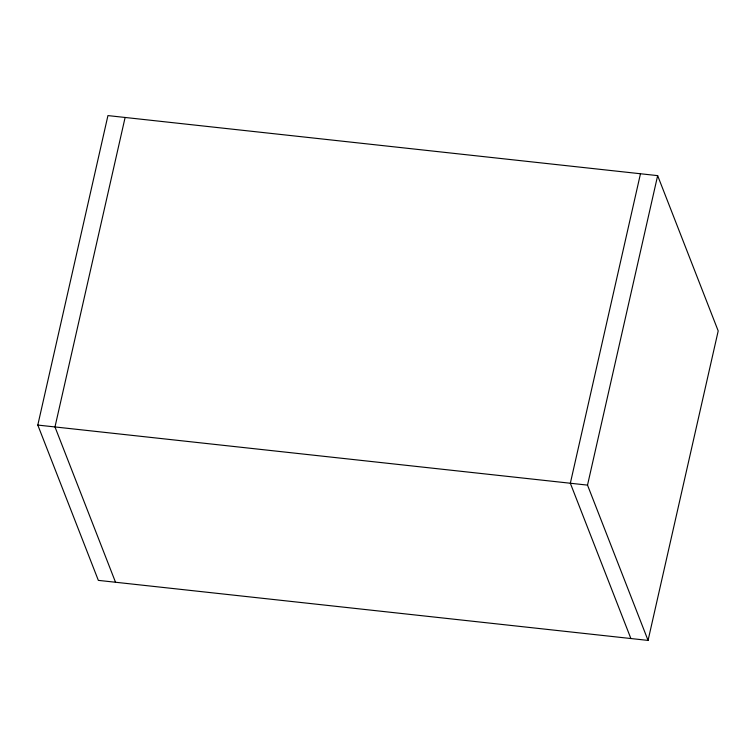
<?xml version="1.0" encoding="UTF-8"?>
<svg xmlns="http://www.w3.org/2000/svg" width="756" height="756" viewBox="0 0 756 756"><rect width="100%" height="100%" fill="white"/><g stroke="black" fill="none" stroke-linecap="round" stroke-linejoin="round"><path stroke-width="1.13" d="M37.8 425.07L107.938 115.592L657.654 175.628L718.2 330.93L648.062 640.408L98.346 580.372L37.8 425.07L587.516 485.116L648.062 640.408M125.118 117.463L54.98 426.951L115.526 582.243M640.474 173.757L570.336 483.245L630.882 638.537M587.516 485.116L657.654 175.628"/></g></svg>
